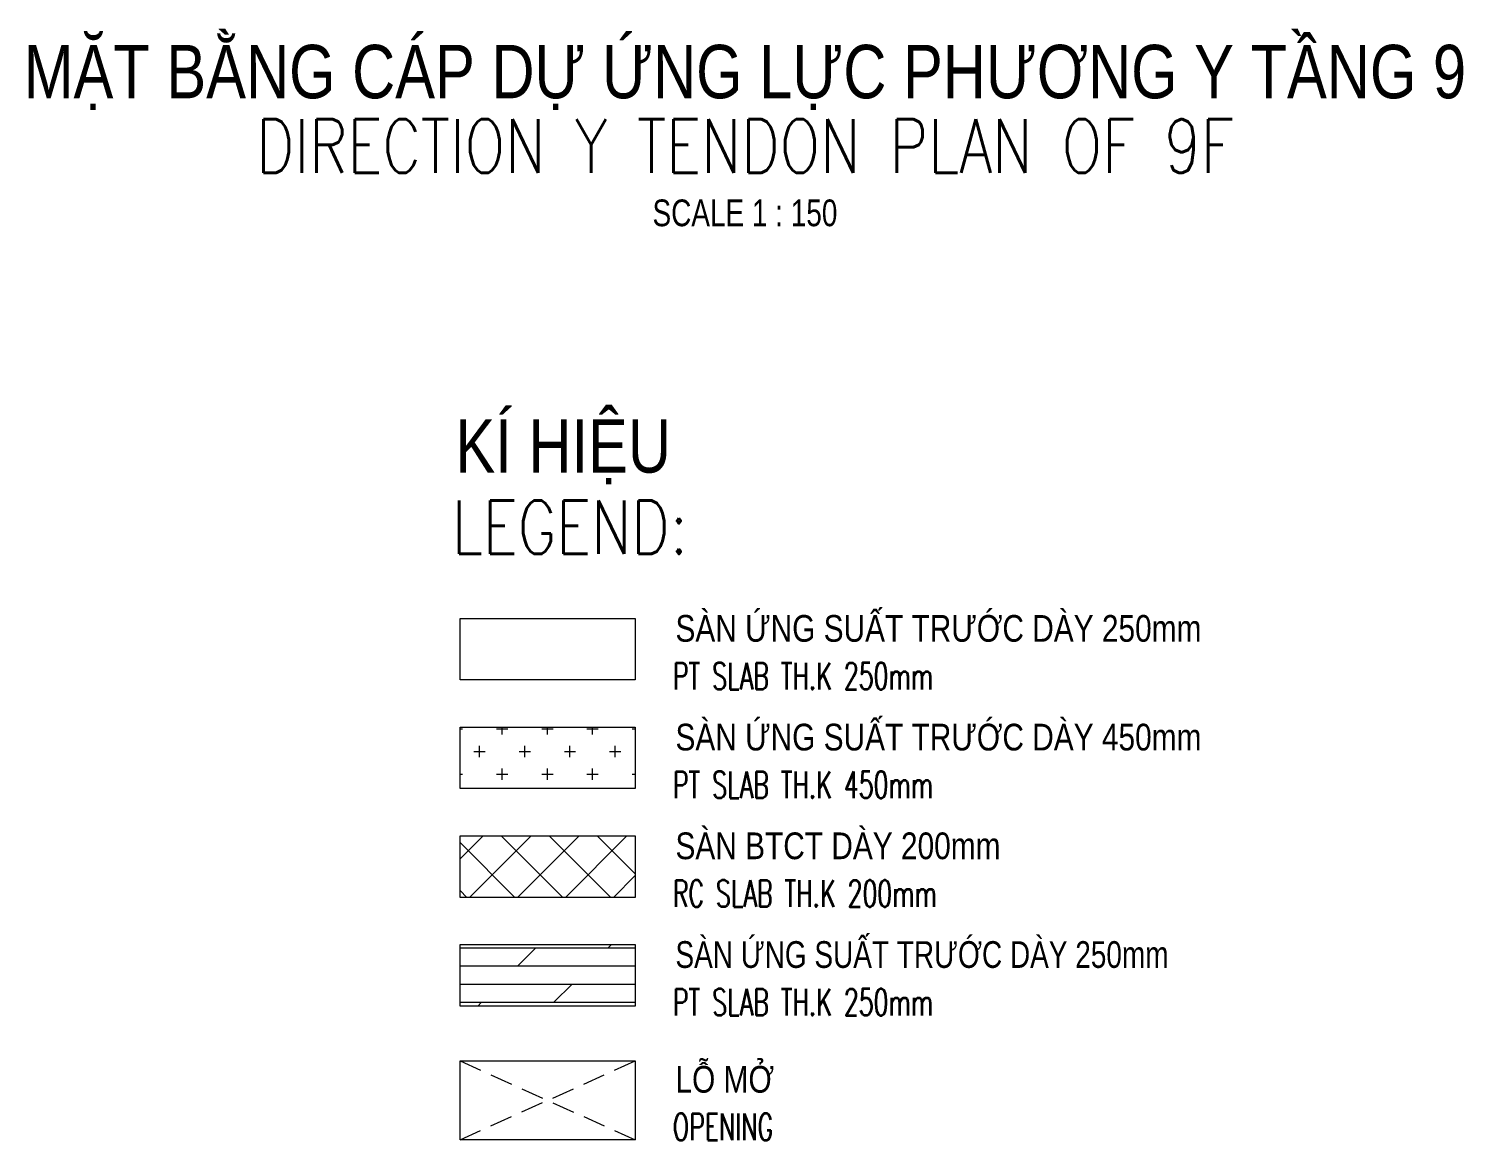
# Model space of a CAD drawing. Header units: millimetres. Extents: x 131700 to 589785, y -24154 to 46087.
# Drawn here: x 531775 to 551920, y -23890 to -8287 of the extents above; entities that cross this region are included whole.
import ezdxf
from ezdxf.enums import TextEntityAlignment as Align

# ---------------------------------------------------------------- set-up
doc = ezdxf.new("R2010")
doc.units = ezdxf.units.MM
doc.linetypes.add('DASHED2', pattern=[9.525, 6.35, -3.175])
for name, color, linetype, lineweight in [('NDC_S_ANNO', 7, 'Continuous', 20), ('NDC_S_ENG TEXT', 2, 'Continuous', 20), ('NDC_S_ENG TITLE', 3, 'Continuous', 20), ('NDC_S_HATCH MATERIAL', 8, 'Continuous', 13), ('NDC_S_OPENING', 9, 'DASHED2', 13), ('NDC_S_SLAB', 2, 'Continuous', 20), ('NDC_S_TEXT SYMBOL', 7, 'Continuous', 20), ('NDC_S_VN TEXT', 7, 'Continuous', 20), ('NDC_S_VN TITLE', 6, 'Continuous', 35)]:
    doc.layers.add(name, color=color, linetype=linetype, lineweight=lineweight)
doc.styles.add('$0$NDC_EN TXT', font='romans.shx', dxfattribs={"width": 0.8})
doc.styles.add('NDC_ANNO', font='', dxfattribs={"width": 0.8})
doc.styles.add('NDC_EN TXT', font='romans.shx', dxfattribs={"width": 0.8})
doc.styles.add('NDC_VIE TXT', font='arial.ttf', dxfattribs={"width": 0.8})
doc.styles.get('NDC_ANNO').set_extended_font_data('Dotum')

# ---------------------------------------------------------------- blocks, each defined once
blk = doc.blocks.new('Drawing name_symbol')
at = {"layer": 'NDC_S_ENG TITLE', "style": 'NDC_EN TXT', "width": 0.8}
blk.add_attdef('SECTDET1', text='', height=5, dxfattribs=at).set_placement((0, 1.01), align=Align.CENTER)
at = {"layer": 'NDC_S_TEXT SYMBOL', "lineweight": 25, "style": 'NDC_ANNO', "width": 0.8}
blk.add_attdef('SSCALE', text='', height=2.5, dxfattribs=at).set_placement((0, -4), align=Align.CENTER)
at = {"layer": 'NDC_S_VN TITLE', "style": 'NDC_VIE TXT', "width": 0.8}
blk.add_attdef('SECTDET2', text='', height=5, dxfattribs=at).set_placement((0, 7.97), align=Align.CENTER)

msp = doc.modelspace()

# ---------------------------------------------------------------- hatches: boundary and pattern name
at = {"layer": 'NDC_S_HATCH MATERIAL', "ltscale": 100}
h = msp.add_hatch(dxfattribs=at)
h.set_pattern_fill('CROSS', color=256, scale=50)
h.set_pattern_definition([(0, (333874.15, -9858.84), (317.5, 317.5), [158.75, -476.25]), (90, (333953.53, -9938.22), (-317.5, 317.5), [158.75, -476.25])])
h.paths.add_polyline_path([(537832, -18089.7), (537832, -18953.9), (540290.3, -18953.9), (540290.3, -18089.7)])
h = msp.add_hatch(dxfattribs=at)
h.set_pattern_fill('ANSI37', color=256, scale=150)
h.set_pattern_definition([(45, (341952, -15784.35), (-336.7596, 336.7596), []), (135, (341952, -15784.35), (-336.7596, -336.7596), [])])
h.paths.add_polyline_path([(537832, -19615.7), (537832, -20479.9), (540290.3, -20479.9), (540290.3, -19615.7)])
h = msp.add_hatch(dxfattribs=at)
h.set_pattern_fill('DOLMIT', color=256, scale=40)
h.set_pattern_definition([(0, (379638.37, 400.43), (0, 254), []), (45, (379638.4, 400.4), (-507.9997, 507.9997), [359.2102, -718.4205])])
h.paths.add_polyline_path([(537832, -21141.7), (540290.3, -21141.7), (540290.3, -22005.9), (537832, -22005.9)])

# ---------------------------------------------------------------- linework, layer by layer
at = {"layer": 'NDC_S_OPENING', "ltscale": 50}
for p, q in [((537832, -22775.3), (540290.3, -23883.5)), ((537832, -23883.5), (540290.3, -22775.3))]:
    msp.add_line(p, q, dxfattribs=at)
at = {"layer": 'NDC_S_SLAB'}
for points in [[(537832, -16563.7), (540290.3, -16563.7), (540290.3, -17427.9), (537832, -17427.9)], [(537832, -18089.7), (540290.3, -18089.7), (540290.3, -18953.9), (537832, -18953.9)], [(537832, -19615.7), (540290.3, -19615.7), (540290.3, -20479.9), (537832, -20479.9)], [(537832, -21141.7), (540290.3, -21141.7), (540290.3, -22005.9), (537832, -22005.9)], [(537832, -22775.3), (540290.3, -22775.3), (540290.3, -23883.5), (537832, -23883.5)]]:
    msp.add_lwpolyline(points, close=True, dxfattribs=at)

# ---------------------------------------------------------------- block references
at = {"layer": 'NDC_S_ANNO', "xscale": 150, "yscale": 150, "zscale": 150}
msp.add_blockref('Drawing name_symbol', (541833.2, -10459.1), dxfattribs=at).add_auto_attribs({'SECTDET1': 'DIRECTION Y TENDON PLAN OF 9F', 'SECTDET2': 'MẶT BẰNG CÁP DỰ ỨNG LỰC PHƯƠNG Y TẦNG 9', 'SSCALE': 'SCALE 1 : 150'})

# ---------------------------------------------------------------- texts
at = {"layer": 'NDC_S_ENG TEXT', "style": '$0$NDC_EN TXT'}
for s, height, width, p in [('LEGEND:', 750, 0.8, (537717.6, -15659)), ('PT SLAB TH.K 250mm', 375, 0.65, (540819.1, -17560.6)), ('PT SLAB TH.K 450mm', 375, 0.65, (540819.1, -19086.6)), ('RC SLAB TH.K 200mm', 375, 0.65, (540819.1, -20612.6)), ('PT SLAB TH.K 250mm', 375, 0.65, (540819.1, -22138.6)), ('OPENING', 375, 0.65, (540819.1, -23889.9))]:
    msp.add_text(s, height=height, dxfattribs=dict(at, width=width)).set_placement(p)
at = {"layer": 'NDC_S_VN TEXT', "style": 'NDC_VIE TXT', "width": 0.8}
msp.add_text('KÍ HIỆU', height=750, dxfattribs=at).set_placement((537767.8, -13768), align=Align.TOP_LEFT)
at = {"layer": 'NDC_S_VN TEXT', "style": 'NDC_VIE TXT'}
for s, width, p in [('SÀN ỨNG SUẤT TRƯỚC DÀY 250mm', 0.8, (540857.4, -16891.8)), ('SÀN ỨNG SUẤT TRƯỚC DÀY 450mm', 0.8, (540857.4, -18417.8)), ('SÀN BTCT DÀY 200mm', 0.8, (540857.4, -19943.8)), ('SÀN ỨNG SUẤT TRƯỚC DÀY 250mm', 0.75, (540857.4, -21469.8)), ('LỖ MỞ', 0.8, (540857.4, -23221.1))]:
    msp.add_text(s, height=375, dxfattribs=dict(at, width=width)).set_placement(p)

doc.saveas('drawing.dxf')
